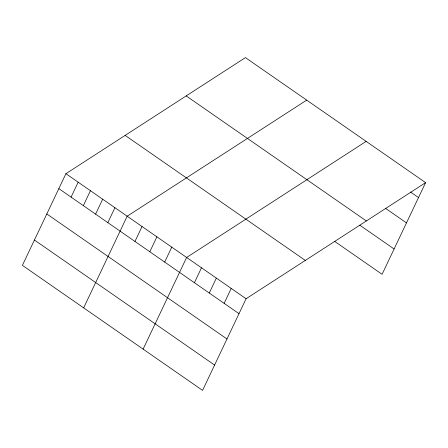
<?xml version="1.0" encoding="UTF-8"?>
<svg xmlns="http://www.w3.org/2000/svg" width="448" height="448" viewBox="0 0 448 448"><rect width="100%" height="100%" fill="white"/><g stroke="black" fill="none" stroke-linecap="round" stroke-linejoin="round"><path stroke-width="0.67" d="M65.923 173.695L22.4 265.356L202.569 390.387L246.086 298.732L425.6 182.644L245.431 57.613L65.923 173.695L246.086 298.732M71.086 197.126L78.17 182.202M83.339 205.626L90.423 190.702M95.586 214.133L102.676 199.203M107.839 222.634L114.929 207.71M83.658 307.866L127.176 216.21L306.69 100.122M134.954 241.45L142.044 226.526M149.817 251.765L156.906 236.841M164.685 262.08L171.769 247.156M143.114 349.126L186.631 257.471L366.145 141.383M194.41 282.71L201.499 267.786M209.272 293.026L216.362 278.102M224.14 303.346L231.224 288.417M425.6 182.644L382.077 274.305L334.628 241.371M410.508 192.018L418.51 197.574M385.336 208.214L406.487 222.891M186.194 95.917L366.363 220.954M359.8 225.176L394.1 248.982M125.16 135.391L305.329 260.428M58.834 188.625L239.002 313.662M46.81 213.942L226.979 338.979M34.423 240.033L214.592 365.07"/></g></svg>
